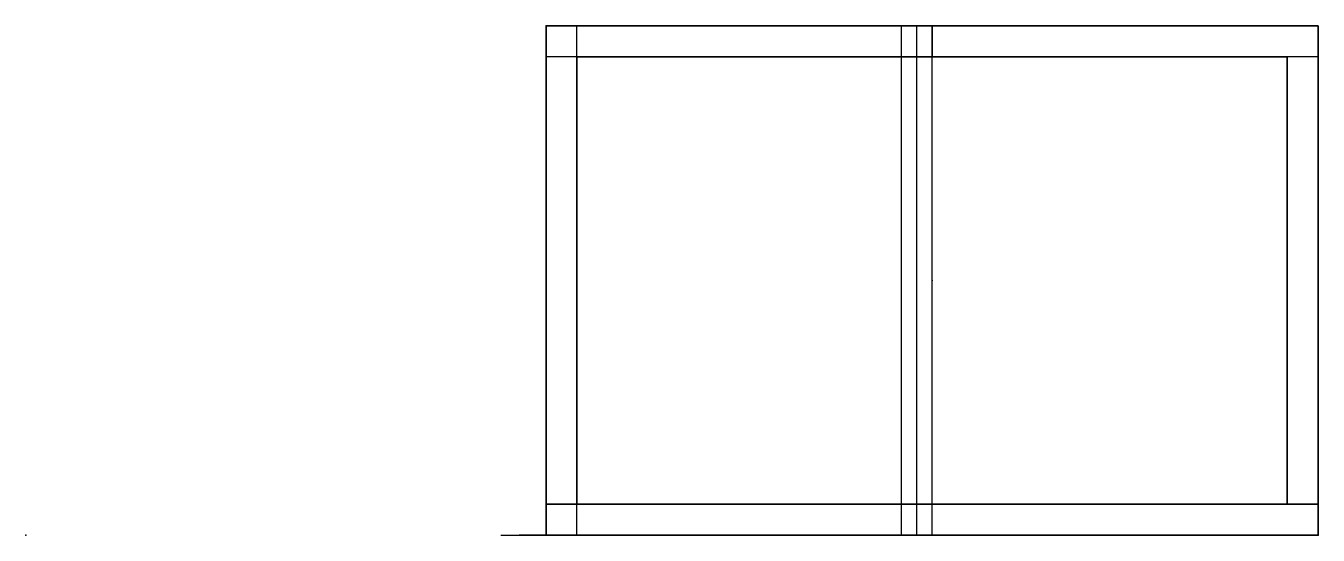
# Model space of a CAD drawing. Header units: centimetres. Extents: x -16.8 to 25, y 0 to 16.5.
import ezdxf

# ---------------------------------------------------------------- set-up
doc = ezdxf.new("R2010")
doc.units = ezdxf.units.CM
doc.header["$MEASUREMENT"] = 0
for name, color, linetype in [('box v3_Sketch1', 7, 'Continuous'), ('box v3_Sketch10', 7, 'Continuous'), ('box v3_Sketch11', 7, 'Continuous'), ('box v3_Sketch12', 7, 'Continuous'), ('box v3_Sketch2', 7, 'Continuous'), ('box v3_Sketch3', 7, 'Continuous'), ('box v3_Sketch4', 7, 'Continuous'), ('box v3_Sketch5', 7, 'Continuous'), ('box v3_Sketch6', 7, 'Continuous'), ('box v3_Sketch7', 7, 'Continuous'), ('box v3_Sketch8', 7, 'Continuous'), ('box v3_Sketch9', 7, 'Continuous'), ('Component1_Sketch1', 7, 'Continuous')]:
    doc.layers.add(name, color=color, linetype=linetype)

# ---------------------------------------------------------------- blocks, each defined once
blk = doc.blocks.new('Component1')
at = {"layer": 'Component1_Sketch1'}
blk.add_point((0, 0), dxfattribs=at)

msp = doc.modelspace()

# ---------------------------------------------------------------- linework, layer by layer
at = {"layer": 'box v3_Sketch1'}
for p, q in [((0, 15.5), (0, 16.5)), ((25, 16.5), (0, 16.5)), ((0, 16.5), (0, 0)), ((0, 16.5), (25, 16.5)), ((25, 0), (25, 16.5)), ((25, 16.5), (25, 15.5)), ((25, 15.5), (0, 15.5)), ((1, 15.5), (0, 15.5)), ((0, 15.5), (0, 1)), ((1, 1), (1, 15.5)), ((24, 15.5), (24, 1)), ((25, 15.5), (24, 15.5)), ((25, 1), (25, 15.5)), ((0, 1), (1, 1)), ((25, 1), (0, 1)), ((0, 1), (0, 0)), ((24, 1), (25, 1)), ((25, 0), (25, 1)), ((0, 0), (25, 0)), ((0, 0), (25, 0))]:
    msp.add_line(p, q, dxfattribs=at)
msp.add_point((0, 0), dxfattribs=at)
at = {"layer": 'box v3_Sketch10'}
for p, q in [((1.843, 16.5, 1.769), (11.298, 16.5, 10.846)), ((12.5, 16.5, 6.75), (5.46, 16.5, 6.75)), ((25, 16.5, 4.5), (12.5, 16.5, 4.5)), ((12.5, 16.5, 9), (25, 16.5, 9)), ((12.5, 16.5, 4.5), (12.5, 16.5, 9)), ((20.5, 16.5, 6.75), (12.5, 16.5, 6.75)), ((23.157, 16.5, 1.769), (13.702, 16.5, 10.846)), ((14.409, 16.5, 10.86), (23.003, 16.5, 2.611)), ((25, 16.5, 9), (25, 16.5, 4.5))]:
    msp.add_line(p, q, dxfattribs=at)
at = {"layer": 'box v3_Sketch10', "extrusion": (0, 1, 0)}
msp.add_arc((-14.062, 10.5, 16.5), 0.5, 313.728, 133.9338, dxfattribs=at)
at = {"layer": 'box v3_Sketch10'}
for p in [(0, 16.5), (7.031, 16.5, 6.75), (17.969, 16.5, 6.75)]:
    msp.add_point(p, dxfattribs=at)
at = {"layer": 'box v3_Sketch11'}
for p, q in [((0, 0), (25, 0)), ((12, 0, 8.6), (12, 0)), ((13, 0, 25), (12, 0, 25)), ((12, 0, 25), (12, 0)), ((12, 0), (13, 0)), ((12.5, 0, 8.6), (12.5, 0)), ((13, 0, 8.6), (13, 0)), ((13, 0), (13, 0, 25))]:
    msp.add_line(p, q, dxfattribs=at)
at = {"layer": 'box v3_Sketch11', "extrusion": (0, 1, 0)}
msp.add_circle((-12.5, 24.5), 0.5, dxfattribs=at)
at = {"layer": 'box v3_Sketch11'}
msp.add_point((0, 0), dxfattribs=at)
at = {"layer": 'box v3_Sketch12'}
for p, q in [((0, 16.5, 12), (0, 0, 12)), ((12.5, 16.5, 12), (0, 16.5, 12)), ((0, 16.5, 12), (12, 16.5, 12)), ((0, 0, 12), (0, 16.5, 12)), ((12, 16.5, 12), (12, 0, 12)), ((12.5, 0, 12), (12.5, 16.5, 12)), ((1, 15.5, 12), (11.5, 15.5, 12)), ((1, 1, 12), (1, 15.5, 12)), ((11.5, 15.5, 12), (11.5, 1, 12)), ((11.5, 1, 12), (1, 1, 12)), ((0, 0, 12), (12.5, 0, 12)), ((12, 0, 12), (0, 0, 12))]:
    msp.add_line(p, q, dxfattribs=at)
msp.add_point((0, 0, 12), dxfattribs=at)
at = {"layer": 'box v3_Sketch2'}
msp.add_point((0, 0), dxfattribs=at)
at = {"layer": 'box v3_Sketch3'}
for p, q in [((1, 15.5), (24, 15.5)), ((1, 1), (1, 15.5)), ((24, 15.5), (24, 1)), ((24, 1), (1, 1))]:
    msp.add_line(p, q, dxfattribs=at)
msp.add_point((0, 0), dxfattribs=at)
at = {"layer": 'box v3_Sketch4'}
for p, q in [((1, 15.5, 0.2), (1, 1, 0.2)), ((24, 15.5, 0.2), (1, 15.5, 0.2)), ((24, 1, 0.2), (24, 15.5, 0.2)), ((1, 1, 0.2), (24, 1, 0.2))]:
    msp.add_line(p, q, dxfattribs=at)
msp.add_point((0, 0, 0.2), dxfattribs=at)
at = {"layer": 'box v3_Sketch5'}
for p, q in [((0, 16.5, 4.5), (0, 0, 4.5)), ((0, 15.5, 4.5), (0, 16.5, 4.5)), ((12.5, 16.5, 4.5), (0, 16.5, 4.5)), ((25, 16.5, 4.5), (0, 16.5, 4.5)), ((0, 16.5, 4.5), (12.5, 16.5, 4.5)), ((1, 16.5, 4.5), (0, 16.5, 4.5)), ((0, 16.5, 4.5), (0, 0, 4.5)), ((1, 0, 4.5), (1, 16.5, 4.5)), ((12.5, 16.5, 4.5), (11.5, 16.5, 4.5)), ((11.5, 16.5, 4.5), (11.5, 0, 4.5)), ((12.5, 0, 4.5), (12.5, 16.5, 4.5)), ((12.5, 16.5, 4.5), (25, 16.5, 4.5)), ((12.5, 0, 4.5), (12.5, 16.5, 4.5)), ((12.5, 16.5, 4.5), (12.5, 15.5, 4.5)), ((12.5, 0, 4.5), (12.5, 16.5, 4.5)), ((25, 16.5, 4.5), (25, 0, 4.5)), ((12.5, 15.5, 4.5), (0, 15.5, 4.5)), ((1, 15.5, 4.5), (1, 1, 4.5)), ((24, 15.5, 4.5), (1, 15.5, 4.5)), ((0, 1, 4.5), (0, 0, 4.5)), ((12.5, 1, 4.5), (0, 1, 4.5)), ((12.5, 0, 4.5), (12.5, 1, 4.5)), ((0, 0, 4.5), (12.5, 0, 4.5)), ((0, 0, 4.5), (1, 0, 4.5)), ((0, 0, 4.5), (12.5, 0, 4.5)), ((11.5, 0, 4.5), (12.5, 0, 4.5)), ((25, 0, 4.5), (12.5, 0, 4.5))]:
    msp.add_line(p, q, dxfattribs=at)
for p in [(12.5, 8.25, 4.5), (0, 0, 4.5), (25, 0, 4.5)]:
    msp.add_point(p, dxfattribs=at)
at = {"layer": 'box v3_Sketch6'}
for p, q in [((0, 16.5, 4.5), (0, 0, 4.5)), ((25, 16.5, 4.5), (0, 16.5, 4.5)), ((25, 0, 4.5), (25, 16.5, 4.5)), ((1, 15.5, 4.5), (24, 15.5, 4.5)), ((1, 1, 4.5), (1, 15.5, 4.5)), ((1, 1, 4.5), (1, 15.5, 4.5)), ((1, 15.5, 4.5), (11.5, 15.5, 4.5)), ((11.5, 15.5, 4.5), (11.5, 1, 4.5)), ((11.5, 15.5, 4.5), (11.5, 1, 4.5)), ((24, 15.5, 4.5), (24, 1, 4.5)), ((24, 1, 4.5), (1, 1, 4.5)), ((11.5, 1, 4.5), (1, 1, 4.5)), ((0, 0, 4.5), (25, 0, 4.5))]:
    msp.add_line(p, q, dxfattribs=at)
msp.add_point((0, 0, 4.5), dxfattribs=at)
at = {"layer": 'box v3_Sketch7'}
for p, q in [((-1.459, 0, 3.793), (8.159, 0, 13.026)), ((11.658, 0, 14.998), (-0.871, 0, 2.97)), ((12.5, 0, 12), (0, 0, 12)), ((0, 0, 9), (12.5, 0, 9)), ((12.5, 0, 12), (0, 0)), ((0, 0, 12), (0, 0, 9)), ((5.469, 0, 12), (0, 0, 6.75)), ((0, 0), (0, 0, 4.5)), ((0, 0, 2.25), (12, 0, 2.25)), ((0, 0, 10.5), (13.317, 0, 10.5)), ((12.5, 0, 12), (0, 0)), ((0, 0, 4.5), (0, 0, 9)), ((0, 0), (25, 0)), ((0, 0, 4.5), (7.792, 0, 11.98)), ((0.749, 0, 0.026), (11.595, 0, 10.438)), ((0.886, 0, 1.543), (11.191, 0, 11.437)), ((1.997, 0, 7.111), (5.904, 0, 10.861)), ((10.591, 0, 10.86), (1.997, 0, 2.611)), ((12.5, 0, 6.75), (2.257, 0, 6.75)), ((2.69, 0, 6.389), (6.596, 0, 10.139)), ((11.283, 0, 10.139), (2.69, 0, 1.889)), ((3.377, 0, 0.071), (14.051, 0, 10.319)), ((15.994, 0, 10.797), (3.833, 0, -0.877)), ((11.807, 0, 7.471), (4.776, 0, 0.721)), ((12.5, 0, 6.75), (5.469, 0)), ((10.71, 0, 7.111), (6.022, 0, 2.611)), ((11.402, 0, 6.389), (6.715, 0, 1.889)), ((12.5, 0, 9), (12.5, 0, 12)), ((12.5, 0, 4.5), (12.5, 0, 9))]:
    msp.add_line(p, q, dxfattribs=at)
at = {"layer": 'box v3_Sketch7', "extrusion": (0, -1, 0)}
for centre in [(2.344, 2.25), (2.344, 6.75), (6.25, 10.5), (6.369, 2.25), (10.938, 10.5), (11.056, 6.75)]:
    msp.add_circle(centre, 0.5, dxfattribs=at)
at = {"layer": 'box v3_Sketch7'}
for p in [(0, 0), (1.997, 0, 2.611), (2.69, 0, 1.889), (6.022, 0, 2.611), (6.715, 0, 1.889), (7.031, 0, 6.75), (10.591, 0, 10.86), (10.71, 0, 7.111), (11.283, 0, 10.139), (11.402, 0, 6.389)]:
    msp.add_point(p, dxfattribs=at)
at = {"layer": 'box v3_Sketch8', "extrusion": (0, -1, 0)}
msp.add_circle((7.031, 6.75), 0.5, dxfattribs=at)
at = {"layer": 'box v3_Sketch8'}
for p in [(0, 0), (7.031, 0, 6.75), (7.031, 0, 6.75)]:
    msp.add_point(p, dxfattribs=at)
at = {"layer": 'box v3_Sketch9'}
for p, q in [((12.5, 0, 6.75), (2.257, 0, 6.75)), ((13.702, 0, 10.846), (21.024, 0, 3.817)), ((14.409, 0, 10.86), (23.003, 0, 2.611)), ((14.786, 0, 6.75), (18.72, 0, 6.75))]:
    msp.add_line(p, q, dxfattribs=at)
at = {"layer": 'box v3_Sketch9', "extrusion": (0, 1, 0)}
msp.add_arc((-14.062, 10.5), 0.5, 313.728, 133.9338, dxfattribs=at)
at = {"layer": 'box v3_Sketch9'}
for p in [(0, 0), (17.969, 0, 6.75)]:
    msp.add_point(p, dxfattribs=at)

# ---------------------------------------------------------------- block references
at = {"extrusion": (-6.055e-07, 0, 1)}
msp.add_blockref('Component1', (-16.844, 0, 0.344), dxfattribs=at)

doc.saveas('drawing.dxf')
